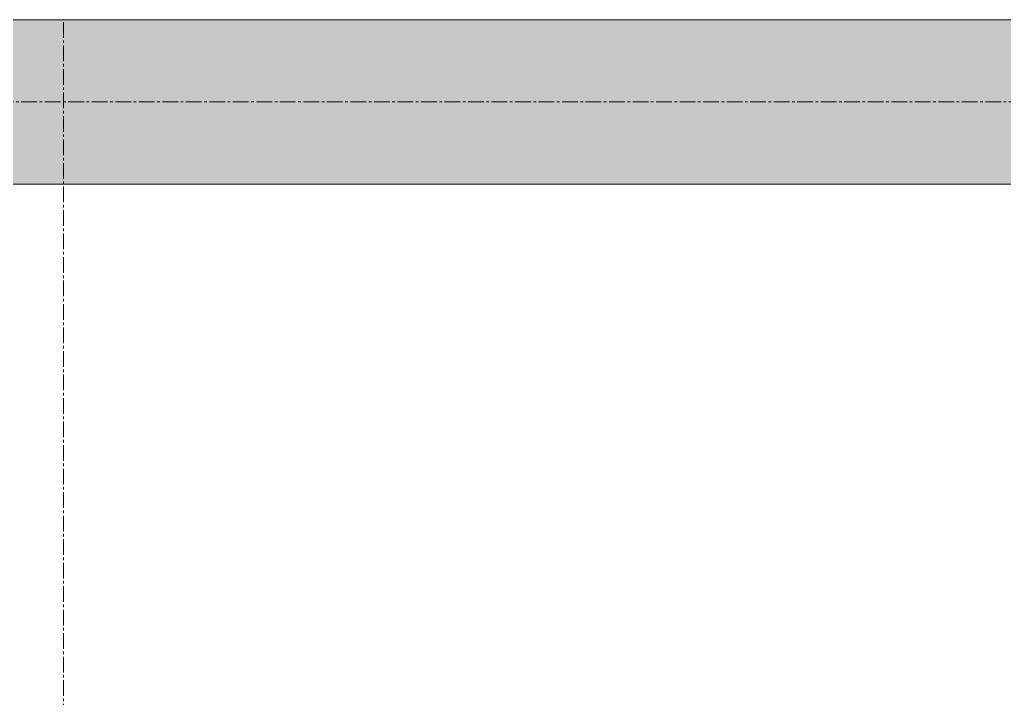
# Model space of a CAD drawing. Header units: millimetres. Extents: x -24360 to 609566, y -391049 to 148426.
# Drawn here: x 212276 to 213473, y 28129 to 28954 of the extents above; entities that cross this region are included whole.
import ezdxf

# ---------------------------------------------------------------- set-up
doc = ezdxf.new("R2010")
doc.units = ezdxf.units.MM
doc.linetypes.add('CENTER2', pattern=[28.575, 19.05, -3.175, 3.175, -3.175])
doc.layers.add('АР_Оси_РД_100', color=7, linetype='Continuous', lineweight=0, true_color=0x525252)
doc.layers.add('АР_Стены ПЕНОблок', color=52, linetype='Continuous', lineweight=20)
doc.layers.add('АР_Штриховка', color=8, linetype='Continuous', lineweight=0)

msp = doc.modelspace()

# ---------------------------------------------------------------- hatches: boundary and pattern name
at = {"layer": 'АР_Штриховка', "linetype": 'Continuous', "lineweight": 0, "true_color": 0x000000}
h = msp.add_hatch(dxfattribs=at)
h.set_pattern_fill('AR-CONC', color=18, angle=405, style=0)
h.set_pattern_definition([(95, (194029.4, -14045.81), (140.09465, 117.5534), [19.05, -209.55]), (40, (194029.4, -14045.81), (-160.01845, 110.1767), [15.24, -167.6406]), (145.45144, (194041.07, -14036.02), (-19.9238, 227.7301), [16.19, -178.09024]), (91.1842, (193993.48, -14009.9), (221.4102, 161.9534), [28.575, -314.325]), (141.63556, (194011.93, -13996.4), (-7.0866, 342.8268), [24.285, -267.1356]), (36.18415, (193993.48, -14009.9), (-7.0866, 342.8268), [22.86, -251.4597]), (66, (194020.42, -14000.91), (179.52, 34.89515), [19.05, -209.55]), (11, (194020.42, -14000.91), (-86.5399, 173.9412), [15.24, -167.64]), (116.45145, (194035.38, -13998), (92.98005, 208.83634), [16.19, -178.08994]), (82.5, (194029.4, -14045.81), (-57.60547, 61.97341), [0, -165.608, 0, -170.18, 0, -168.275]), (52.5, (194029.4, -14045.81), (-23.58973, 118.087), [0, -97.028, 0, -161.798, 0, -64.135]), (12.5, (193989.35, -14085.86), (99.92786, 91.8262), [0, -63.5, 0, -198.12, 0, -262.89]), (2.5, (193971.39, -14103.82), (86.7639, 122.7224), [0, -82.55, 0, -131.572, 0, -186.69])])
h.paths.add_polyline_path([(214009.4, 28754.189), (214009.4, 28954.189), (206439.4, 28954.189), (206439.4, 28754.189)], flags=0)

# ---------------------------------------------------------------- linework, layer by layer
at = {"layer": 'АР_Оси_РД_100', "linetype": 'CENTER2'}
msp.add_line((223584.4, 28854.189), (188074.442, 28854.189), dxfattribs=at)
msp.add_lwpolyline([(212329.4, -4300.487), (212329.4, 28954.189)], dxfattribs=at)
at = {"layer": 'АР_Стены ПЕНОблок', "color": 18, "linetype": 'Continuous', "lineweight": 20, "true_color": 0x000000}
for p, q in [((214009.4, 28954.189), (206439.4, 28954.189)), ((206439.4, 28754.189), (214009.4, 28754.189))]:
    msp.add_line(p, q, dxfattribs=at)

doc.saveas('drawing.dxf')
